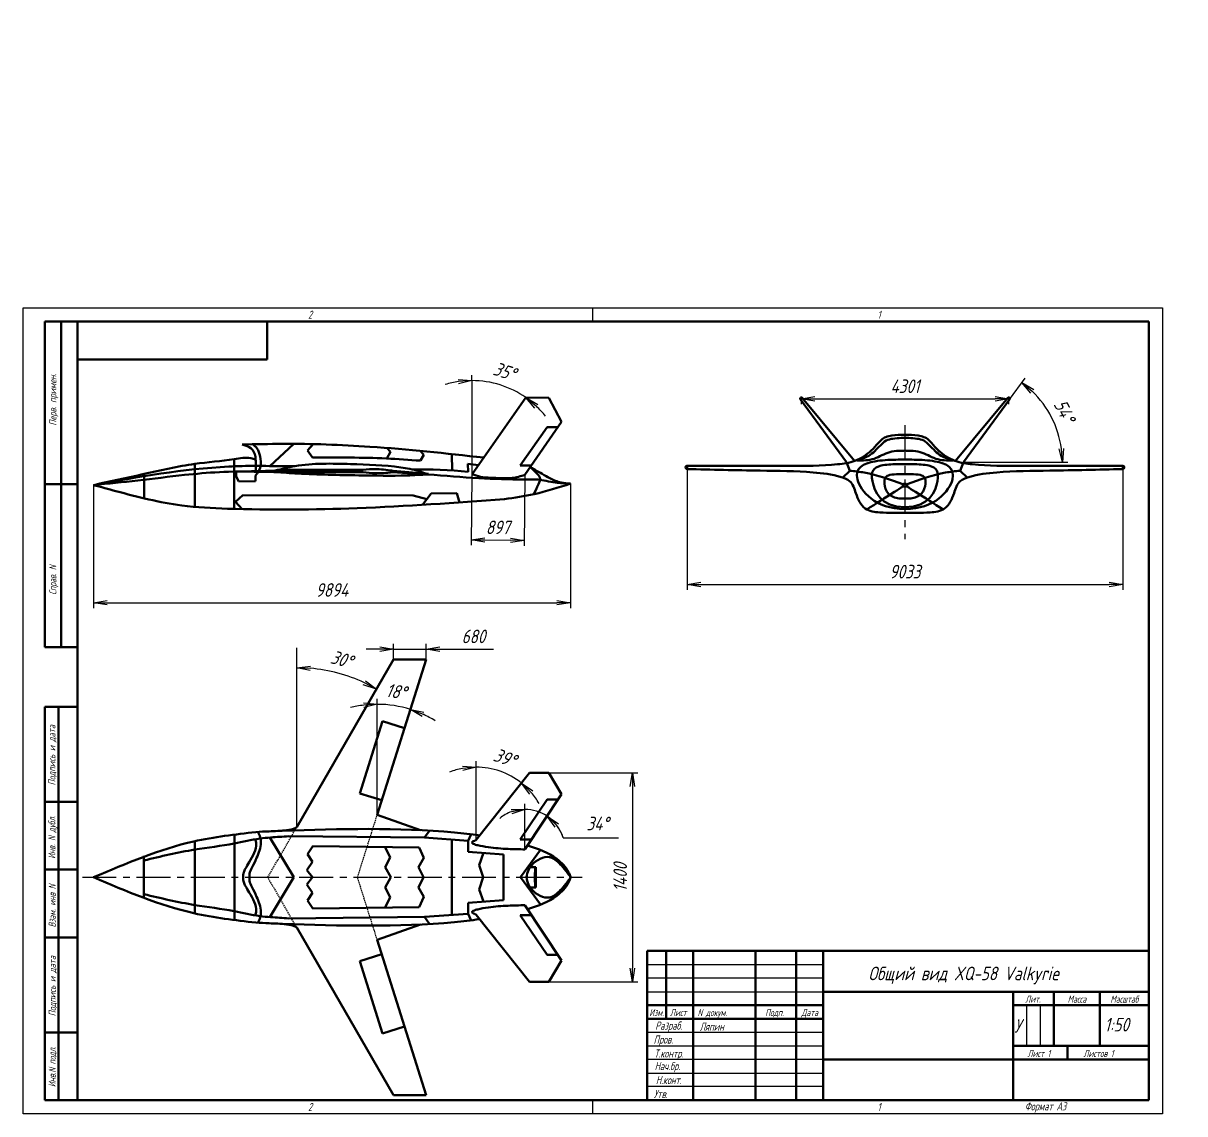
# Model space of a CAD drawing. Header units: millimetres. Extents: x 31085 to 182632, y 10507 to 87776.
# Drawn here: x 144219.9 to 144648.2, y 70070.5 to 70472.4 of the extents above; entities that cross this region are included whole.
import ezdxf
from ezdxf.enums import TextEntityAlignment as Align

# ---------------------------------------------------------------- set-up
doc = ezdxf.new("R2010")
doc.units = ezdxf.units.MM
doc.linetypes.add('CENTER', pattern=[2, 1.25, -0.25, 0.25, -0.25])
doc.linetypes.add('DASHED', pattern=[0.75, 0.5, -0.25])
for name, color, linetype, lineweight in [('_axes (Оси)', 6, 'CENTER', 30), ('_basic (Основной)', 4, 'Continuous', 60), ('_contour (Тонкий)', 7, 'Continuous', 30), ('_invisible (Невидимый)', 1, 'DASHED', 30), ('_remote (Тонкий)', 9, 'Continuous', 30), ('_text (Надписи)', 2, 'Continuous', 30)]:
    doc.layers.add(name, color=color, linetype=linetype, lineweight=lineweight)
doc.styles.add('ESKD', font='eskd.shx', dxfattribs={"oblique": 15, "height": 5})
doc.dimstyles.new('ESKD', dxfattribs={"dimtxt": 5, "dimasz": 5, "dimexe": 2, "dimexo": 0, "dimgap": 2, "dimtad": 1, "dimtoh": 1, "dimzin": 12, "dimdsep": 46, "dimtxsty": 'ESKD', "dimblk1": 'OPEN', "dimblk2": 'OPEN', "dimsah": 1, "dimcen": 5, "dimclrd": 256, "dimclre": 256, "dimclrt": 2, "dimadec": 0, "dimazin": 0, "dimtfac": 1, "dimtmove": 0, "dimatfit": 3, "dimldrblk": 'OPEN', "dimfxl": 1, "dimtolj": 1, "dimtzin": 12, "dimlwd": -1, "dimlwe": -1, "dimarcsym": 0})

# ---------------------------------------------------------------- blocks, each defined once
blk = doc.blocks.new('_OPEN')
at = {"color": 0, "linetype": 'ByBlock'}
for p, q in [((-1, 0.167), (0, 0)), ((0, 0), (-1, -0.167)), ((0, 0), (-1, 0))]:
    blk.add_line(p, q, dxfattribs=at)
blk = doc.blocks.new('*D63')
at = {"layer": '_contour (Тонкий)', "transparency": 16777216}
for p, q in [((144506.75, 70334.01), (144506.75, 70331.98)), ((144511.75, 70333.98), (144578.21, 70333.98)), ((144583.21, 70334.01), (144583.21, 70331.98))]:
    blk.add_line(p, q, dxfattribs=at)
at = {"layer": 'Defpoints', "color": 0, "transparency": 16777216}
for p in [(144506.75, 70334.01), (144583.21, 70334.01), (144583.21, 70333.98)]:
    blk.add_point(p, dxfattribs=at)
at = {"layer": '_contour (Тонкий)', "transparency": 16777216, "xscale": 5, "yscale": 5, "zscale": 5, "rotation": 180}
blk.add_blockref('_OPEN', (144506.75, 70333.98), dxfattribs=at)
at = {"layer": '_contour (Тонкий)', "transparency": 16777216, "xscale": 5, "yscale": 5, "zscale": 5}
blk.add_blockref('_OPEN', (144583.21, 70333.98), dxfattribs=at)
at = {"layer": '_contour (Тонкий)', "color": 2, "transparency": 16777216, "insert": (144544.98, 70338.61), "char_height": 5, "attachment_point": 5, "style": 'ESKD'}
blk.add_mtext('\\A1;4301', dxfattribs=at)
blk = doc.blocks.new('*D64')
at = {"layer": '_contour (Тонкий)', "transparency": 16777216}
for p, q in [((144464.69, 70308.08), (144464.69, 70263.55)), ((144625.28, 70308.08), (144625.28, 70263.55)), ((144469.69, 70265.55), (144620.28, 70265.55))]:
    blk.add_line(p, q, dxfattribs=at)
at = {"layer": 'Defpoints', "color": 0, "transparency": 16777216}
for p in [(144464.69, 70308.08), (144625.28, 70308.08), (144625.28, 70265.55)]:
    blk.add_point(p, dxfattribs=at)
at = {"layer": '_contour (Тонкий)', "transparency": 16777216, "xscale": 5, "yscale": 5, "zscale": 5, "rotation": 180}
blk.add_blockref('_OPEN', (144464.69, 70265.55), dxfattribs=at)
at = {"layer": '_contour (Тонкий)', "transparency": 16777216, "xscale": 5, "yscale": 5, "zscale": 5}
blk.add_blockref('_OPEN', (144625.28, 70265.55), dxfattribs=at)
at = {"layer": '_contour (Тонкий)', "color": 2, "transparency": 16777216, "insert": (144544.98, 70270.28), "char_height": 5, "attachment_point": 5, "style": 'ESKD'}
blk.add_mtext('\\A1;9033', dxfattribs=at)
blk = doc.blocks.new('*D65')
at = {"layer": '_contour (Тонкий)', "transparency": 16777216}
for p, q in [((144245.79, 70302.2), (144245.79, 70256.83)), ((144421.68, 70302.75), (144421.68, 70256.83)), ((144250.79, 70258.83), (144416.68, 70258.83))]:
    blk.add_line(p, q, dxfattribs=at)
at = {"layer": 'Defpoints', "color": 0, "transparency": 16777216}
for p in [(144245.79, 70302.2), (144421.68, 70302.75), (144421.68, 70258.83)]:
    blk.add_point(p, dxfattribs=at)
at = {"layer": '_contour (Тонкий)', "transparency": 16777216, "xscale": 5, "yscale": 5, "zscale": 5, "rotation": 180}
blk.add_blockref('_OPEN', (144245.79, 70258.83), dxfattribs=at)
at = {"layer": '_contour (Тонкий)', "transparency": 16777216, "xscale": 5, "yscale": 5, "zscale": 5}
blk.add_blockref('_OPEN', (144421.68, 70258.83), dxfattribs=at)
at = {"layer": '_contour (Тонкий)', "color": 2, "transparency": 16777216, "insert": (144333.73, 70263.53), "char_height": 5, "attachment_point": 5, "style": 'ESKD'}
blk.add_mtext('\\A1;9894', dxfattribs=at)
blk = doc.blocks.new('*D66')
at = {"layer": '_contour (Тонкий)', "transparency": 16777216}
for p, q in [((144583.55, 70333.76), (144589.3, 70341.6)), ((144590.95, 70310.59), (144605.01, 70310.59))]:
    blk.add_line(p, q, dxfattribs=at)
blk.add_arc((144566.57, 70310.59), 36.44, 7.867, 45.894, dxfattribs=at)
at = {"layer": 'Defpoints', "color": 0, "transparency": 16777216}
for p in [(144583.55, 70333.76), (144601.25, 70321.8), (144566.57, 70310.59), (144566.57, 70310.59), (144590.95, 70310.59)]:
    blk.add_point(p, dxfattribs=at)
at = {"layer": '_contour (Тонкий)', "transparency": 16777216, "xscale": 5, "yscale": 5, "zscale": 5}
for p, rotation in [((144588.11, 70339.98), 139.8274584737739), ((144603.01, 70310.59), 273.9334850453818)]:
    blk.add_blockref('_OPEN', p, dxfattribs=dict(at, rotation=rotation))
at = {"layer": '_contour (Тонкий)', "color": 2, "transparency": 16777216, "insert": (144603.78, 70329.45), "char_height": 5, "attachment_point": 5, "rotation": 296.8805, "style": 'ESKD'}
blk.add_mtext('\\A1;54°', dxfattribs=at)
blk = doc.blocks.new('*D67')
at = {"layer": '_contour (Тонкий)', "transparency": 16777216}
blk.add_arc((144320.72, 70176.05), 58.82, 64.896, 85.128, dxfattribs=at)
at = {"layer": 'Defpoints', "color": 0, "transparency": 16777216}
for p in [(144320.72, 70242.25), (144356.39, 70237.9), (144340.82, 70231.33), (144320.72, 70176.05), (144320.72, 70176.05)]:
    blk.add_point(p, dxfattribs=at)
at = {"layer": '_contour (Тонкий)', "transparency": 16777216, "xscale": 5, "yscale": 5, "zscale": 5}
for p, rotation in [((144320.72, 70234.87), 177.564021188139), ((144350.1, 70227), 332.4600362894473)]:
    blk.add_blockref('_OPEN', p, dxfattribs=dict(at, rotation=rotation))
at = {"layer": '_contour (Тонкий)', "color": 2, "transparency": 16777216, "insert": (144337.3, 70237.99), "char_height": 5, "attachment_point": 5, "rotation": 345.012, "style": 'ESKD'}
blk.add_mtext('\\A1;30°', dxfattribs=at)
blk = doc.blocks.new('*D68')
at = {"layer": '_contour (Тонкий)', "transparency": 16777216}
for start, end in [(100.6891, 111.3783), (51.4388, 90), (30.0605, 40.7497)]:
    blk.add_arc((144386.86, 70171.38), 26.84, start, end, dxfattribs=at)
at = {"layer": 'Defpoints', "color": 0, "transparency": 16777216}
for p in [(144386.86, 70200.43), (144398.51, 70195.56), (144406.59, 70196.13), (144386.86, 70171.38), (144386.86, 70171.38)]:
    blk.add_point(p, dxfattribs=at)
at = {"layer": '_contour (Тонкий)', "transparency": 16777216, "xscale": 5, "yscale": 5, "zscale": 5}
for p, rotation in [((144386.86, 70198.22), 5.344566471406459), ((144403.6, 70192.37), 136.0942244951998)]:
    blk.add_blockref('_OPEN', p, dxfattribs=dict(at, rotation=rotation))
at = {"layer": '_contour (Тонкий)', "color": 2, "transparency": 16777216, "insert": (144397.48, 70201.71), "char_height": 5, "attachment_point": 5, "rotation": 340.7194, "style": 'ESKD'}
blk.add_mtext('\\A1;39°', dxfattribs=at)
blk = doc.blocks.new('*D69')
at = {"layer": '_contour (Тонкий)', "transparency": 16777216}
blk.add_line((144350.41, 70217.52), (144350.41, 70223.38), dxfattribs=at)
for start, end in [(97.0322, 104.0644), (72.4844, 90), (58.42, 65.4522)]:
    blk.add_arc((144350.41, 70180.61), 40.76, start, end, dxfattribs=at)
at = {"layer": 'Defpoints', "color": 0, "transparency": 16777216}
for p in [(144368.49, 70237.9), (144358.66, 70220.53), (144350.41, 70217.52), (144350.41, 70180.61), (144350.41, 70180.61)]:
    blk.add_point(p, dxfattribs=at)
at = {"layer": '_contour (Тонкий)', "transparency": 16777216, "xscale": 5, "yscale": 5, "zscale": 5}
for p, rotation in [((144350.41, 70221.38), 3.516095370844663), ((144362.67, 70219.49), 158.9682765094601)]:
    blk.add_blockref('_OPEN', p, dxfattribs=dict(at, rotation=rotation))
at = {"layer": '_contour (Тонкий)', "color": 2, "transparency": 16777216, "insert": (144357.42, 70226.11), "char_height": 5, "attachment_point": 5, "rotation": 351.2422, "style": 'ESKD'}
blk.add_mtext('\\A1;18°', dxfattribs=at)
blk = doc.blocks.new('*D70')
at = {"layer": '_contour (Тонкий)', "transparency": 16777216}
for p, q in [((144404.85, 70182.4), (144404.85, 70184.64)), ((144418.97, 70172.15), (144439.33, 70172.15))]:
    blk.add_line(p, q, dxfattribs=at)
for start, end in [(109.5237, 129.0473), (56.4111, 90), (16.7662, 56.4111), (17.3637, 36.8874)]:
    blk.add_arc((144404.85, 70167.9), 14.74, start, end, dxfattribs=at)
at = {"layer": 'Defpoints', "color": 0, "transparency": 16777216}
for p in [(144418.34, 70188.22), (144404.85, 70182.4), (144407.71, 70182.36), (144404.85, 70167.9), (144404.85, 70167.9)]:
    blk.add_point(p, dxfattribs=at)
at = {"layer": '_contour (Тонкий)', "transparency": 16777216, "xscale": 5, "yscale": 5, "zscale": 5}
for p, rotation in [((144404.85, 70182.64), 9.761834445195346), ((144413.01, 70180.18), 136.6492357376331)]:
    blk.add_blockref('_OPEN', p, dxfattribs=dict(at, rotation=rotation))
at = {"layer": '_contour (Тонкий)', "color": 2, "transparency": 16777216, "insert": (144431.65, 70177.45), "char_height": 5, "attachment_point": 5, "style": 'ESKD'}
blk.add_mtext('\\A1;34°', dxfattribs=at)
blk = doc.blocks.new('*D71')
at = {"layer": '_contour (Тонкий)', "transparency": 16777216}
for p, q in [((144385.35, 70306.16), (144385.04, 70280)), ((144404.85, 70305.92), (144404.54, 70279.76)), ((144390.06, 70281.94), (144399.56, 70281.82))]:
    blk.add_line(p, q, dxfattribs=at)
at = {"layer": 'Defpoints', "color": 0, "transparency": 16777216}
for p in [(144385.35, 70306.16), (144404.85, 70305.92), (144404.56, 70281.76)]:
    blk.add_point(p, dxfattribs=at)
at = {"layer": '_contour (Тонкий)', "transparency": 16777216, "xscale": 5, "yscale": 5, "zscale": 5}
for p, rotation in [((144385.06, 70282), 179.3119893574782), ((144404.56, 70281.76), 359.3119893574782)]:
    blk.add_blockref('_OPEN', p, dxfattribs=dict(at, rotation=rotation))
at = {"layer": '_contour (Тонкий)', "color": 2, "transparency": 16777216, "insert": (144394.87, 70286.59), "char_height": 5, "attachment_point": 5, "rotation": 359.312, "style": 'ESKD'}
blk.add_mtext('\\A1;897', dxfattribs=at)
blk = doc.blocks.new('*D72')
at = {"layer": '_contour (Тонкий)', "transparency": 16777216}
for p, q in [((144351.39, 70241.72), (144346.39, 70241.72)), ((144356.39, 70237.9), (144356.39, 70243.72)), ((144356.39, 70241.72), (144368.49, 70241.72)), ((144368.49, 70237.9), (144368.49, 70243.72)), ((144373.49, 70241.72), (144393.32, 70241.72))]:
    blk.add_line(p, q, dxfattribs=at)
at = {"layer": 'Defpoints', "color": 0, "transparency": 16777216}
for p in [(144368.49, 70241.72), (144356.39, 70237.9), (144368.49, 70237.9)]:
    blk.add_point(p, dxfattribs=at)
at = {"layer": '_contour (Тонкий)', "transparency": 16777216, "xscale": 5, "yscale": 5, "zscale": 5}
blk.add_blockref('_OPEN', (144356.39, 70241.72), dxfattribs=at)
at = {"layer": '_contour (Тонкий)', "transparency": 16777216, "xscale": 5, "yscale": 5, "zscale": 5, "rotation": 180}
blk.add_blockref('_OPEN', (144368.49, 70241.72), dxfattribs=at)
at = {"layer": '_contour (Тонкий)', "color": 2, "transparency": 16777216, "insert": (144385.9, 70246.4), "char_height": 5, "attachment_point": 5, "style": 'ESKD'}
blk.add_mtext('\\A1;680', dxfattribs=at)
blk = doc.blocks.new('*D73')
at = {"layer": '_contour (Тонкий)', "transparency": 16777216}
blk.add_line((144385.35, 70340.55), (144385.35, 70342.68), dxfattribs=at)
for start, end in [(98.3049, 106.6098), (54.9012, 90), (38.2914, 46.5963)]:
    blk.add_arc((144385.35, 70306.16), 34.53, start, end, dxfattribs=at)
at = {"layer": 'Defpoints', "color": 0, "transparency": 16777216}
for p in [(144385.35, 70340.55), (144399.07, 70337.84), (144405.24, 70334.45), (144385.35, 70306.16), (144385.35, 70306.16)]:
    blk.add_point(p, dxfattribs=at)
at = {"layer": '_contour (Тонкий)', "transparency": 16777216, "xscale": 5, "yscale": 5, "zscale": 5}
for p, rotation in [((144385.35, 70340.68), 4.15245266876378), ((144405.21, 70334.4), 140.7487229047939)]:
    blk.add_blockref('_OPEN', p, dxfattribs=dict(at, rotation=rotation))
at = {"layer": '_contour (Тонкий)', "color": 2, "transparency": 16777216, "insert": (144397.36, 70344.12), "char_height": 5, "attachment_point": 5, "rotation": 342.4506, "style": 'ESKD'}
blk.add_mtext('\\A1;35°', dxfattribs=at)
blk = doc.blocks.new('*D173')
at = {"layer": '_contour (Тонкий)', "transparency": 16777216}
for p, q in [((170605.56, 87767.65), (170605.56, 87776.38)), ((144413.7, 70196.13), (144446.49, 70196.13)), ((144444.49, 70191.13), (144444.49, 70124.09)), ((144413.7, 70119.09), (144446.49, 70119.09))]:
    blk.add_line(p, q, dxfattribs=at)
blk.add_arc((170605.56, 86048.11), 1726.27, 55.06713, 89.83405, dxfattribs=at)
at = {"layer": 'Defpoints', "color": 0, "transparency": 16777216}
for p in [(170605.56, 87767.65), (171291.12, 87632.41), (171599.67, 87462.64), (170605.56, 86048.11), (170605.56, 86048.11), (144413.7, 70196.13), (144413.7, 70119.09), (144444.49, 70119.09)]:
    blk.add_point(p, dxfattribs=at)
at = {"layer": '_contour (Тонкий)', "transparency": 16777216, "xscale": 5, "yscale": 5, "zscale": 5}
for p, rotation in [((170605.56, 87774.38), 179.9170236007294), ((171598.14, 87460.48), 324.9841519728149), ((144444.49, 70196.13), 90), ((144444.49, 70119.09), 270)]:
    blk.add_blockref('_OPEN', p, dxfattribs=dict(at, rotation=rotation))
at = {"layer": '_contour (Тонкий)', "color": 2, "transparency": 16777216, "char_height": 5, "attachment_point": 5, "style": 'ESKD'}
for s, insert, rotation in [('\\A1;35°', (171127.68, 87699.08), 342.4506), ('\\A1;1400', (144439.99, 70157.61), 90)]:
    blk.add_mtext(s, dxfattribs=dict(at, insert=insert, rotation=rotation))

msp = doc.modelspace()

# ---------------------------------------------------------------- linework, layer by layer
at = {"layer": '_axes (Оси)', "ltscale": 10, "transparency": 33554687}
for p, q in [((144544.982, 70324.214), (144544.982, 70282.301)), ((144241.68, 70157.613), (144426.013, 70157.613))]:
    msp.add_line(p, q, dxfattribs=at)
at = {"layer": '_basic (Основной)', "transparency": 33554687}
for p, q in [((144227.887, 70362.466), (144239.887, 70362.466)), ((144227.887, 70242.466), (144227.887, 70362.466)), ((144233.887, 70362.466), (144233.887, 70242.466)), ((144239.887, 70075.466), (144239.887, 70362.466)), ((144239.887, 70362.466), (144634.887, 70362.466)), ((144309.887, 70348.466), (144309.887, 70362.466)), ((144634.887, 70362.466), (144634.887, 70075.466)), ((144239.887, 70348.466), (144309.887, 70348.466)), ((144405.237, 70334.447), (144385.355, 70306.157)), ((144405.237, 70334.447), (144413.695, 70334.364)), ((144413.695, 70334.364), (144418.385, 70325.492)), ((144526.346, 70311.07), (144507.07, 70334.286)), ((144563.618, 70311.07), (144582.894, 70334.286)), ((144506.412, 70333.76), (144523.394, 70310.59)), ((144583.552, 70333.76), (144566.57, 70310.59)), ((144418.385, 70325.492), (144404.851, 70305.923)), ((144413.116, 70323.536), (144403.117, 70309.42)), ((144413.116, 70323.536), (144417.031, 70323.536)), ((144310.856, 70309.197), (144319.642, 70317.384)), ((144324.653, 70314.939), (144326.765, 70317.284)), ((144326.558, 70312.345), (144324.653, 70314.939)), ((144353.926, 70311.977), (144355.253, 70314.387)), ((144355.253, 70314.387), (144353.998, 70315.862)), ((144367.625, 70313.361), (144366.195, 70314.79)), ((144366.345, 70311.181), (144367.625, 70313.361)), ((144377.931, 70313.599), (144378.027, 70307.544)), ((144283.114, 70309.986), (144283.114, 70294.143)), ((144297.713, 70311.759), (144297.713, 70293.407)), ((144305.647, 70309.25), (144305.691, 70307.303)), ((144383.991, 70307.095), (144383.827, 70310.045)), ((144383.827, 70310.045), (144387.729, 70309.536)), ((144403.117, 70309.42), (144407.287, 70309.448)), ((144464.687, 70308.077), (144464.705, 70309.29)), ((144524.641, 70307.484), (144523.394, 70310.59)), ((144565.323, 70307.484), (144566.57, 70310.59)), ((144625.277, 70308.077), (144625.259, 70309.29)), ((144264.44, 70306.273), (144264.44, 70297.3)), ((144312.232, 70307.001), (144297.713, 70307.143)), ((144298.393, 70305.361), (144298.41, 70307.136)), ((144299.338, 70303.473), (144298.393, 70305.361)), ((144305.521, 70303.634), (144305.526, 70305.669)), ((144344.112, 70307.001), (144312.232, 70307.001)), ((144312.741, 70307.5), (144312.792, 70307.001)), ((144344.112, 70307.775), (144313.787, 70307.775)), ((144344.112, 70307.775), (144344.112, 70307.001)), ((144356.106, 70307.416), (144356.078, 70306.996)), ((144356.099, 70306.994), (144369.083, 70306.12)), ((144356.106, 70307.416), (144369.318, 70306.34)), ((144522.027, 70304.961), (144524.641, 70307.484)), ((144567.937, 70304.961), (144565.323, 70307.484)), ((144227.887, 70302.466), (144239.887, 70302.466)), ((144299.338, 70303.473), (144305.521, 70303.634)), ((144300.801, 70298.416), (144298.148, 70296.017)), ((144298.148, 70296.017), (144300.577, 70293.331)), ((144300.801, 70298.416), (144363.629, 70298.316)), ((144363.629, 70298.316), (144368.727, 70296.963)), ((144367.117, 70294.897), (144370.337, 70299.028)), ((144370.337, 70299.028), (144379.729, 70299.213)), ((144379.729, 70299.213), (144380.737, 70295.803)), ((144227.887, 70242.466), (144239.887, 70242.466)), ((144320.716, 70176.052), (144356.39, 70237.903)), ((144368.487, 70237.903), (144350.406, 70180.612)), ((144356.39, 70237.903), (144368.487, 70237.903)), ((144239.887, 70220.466), (144227.887, 70220.466)), ((144227.887, 70075.466), (144227.887, 70220.466)), ((144232.887, 70220.466), (144232.887, 70075.466)), ((144343.974, 70188.559), (144352.366, 70215.147)), ((144352.366, 70215.147), (144360.496, 70212.581)), ((144386.865, 70171.381), (144406.595, 70196.131)), ((144406.595, 70196.131), (144413.695, 70196.131)), ((144413.695, 70196.131), (144418.345, 70188.216)), ((144343.974, 70188.559), (144352.105, 70185.993)), ((144227.887, 70185.466), (144239.887, 70185.466)), ((144403.117, 70171.566), (144413.116, 70186.237)), ((144418.345, 70188.216), (144404.851, 70167.898)), ((144417.031, 70186.237), (144413.116, 70186.237)), ((144350.406, 70180.612), (144366.4, 70174.988)), ((144297.763, 70173.462), (144297.763, 70157.613)), ((144310.828, 70172.281), (144319.642, 70157.613)), ((144367.816, 70172.228), (144317.805, 70172.733)), ((144369.58, 70174.594), (144367.816, 70172.228)), ((144367.816, 70172.228), (144383.904, 70171.068)), ((144377.865, 70171.503), (144377.916, 70157.613)), ((144383.904, 70171.068), (144384.861, 70173.303)), ((144407.287, 70171.566), (144403.117, 70171.566)), ((144283.178, 70170.701), (144283.178, 70157.613)), ((144326.641, 70169.099), (144324.721, 70166.197)), ((144326.641, 70169.099), (144365.93, 70168.582)), ((144353.354, 70168.747), (144355.239, 70164.898)), ((144365.93, 70168.582), (144367.64, 70164.754)), ((144383.904, 70171.068), (144383.91, 70167.026)), ((144383.91, 70167.026), (144396.906, 70166.001)), ((144410.639, 70167.684), (144403.291, 70157.613)), ((144264.394, 70165.476), (144264.394, 70157.613)), ((144326.527, 70163.329), (144324.504, 70160.268)), ((144324.721, 70166.197), (144326.527, 70163.329)), ((144355.239, 70164.898), (144353.365, 70161.365)), ((144367.64, 70164.754), (144365.645, 70161.307)), ((144388.008, 70162.116), (144389.551, 70166.581)), ((144396.906, 70166.001), (144396.906, 70157.613)), ((144239.887, 70160.466), (144227.887, 70160.466)), ((144324.504, 70160.268), (144326.549, 70157.613)), ((144353.365, 70161.365), (144355.365, 70157.613)), ((144353.365, 70161.365), (144355.365, 70157.613)), ((144365.645, 70161.307), (144367.506, 70157.613)), ((144365.645, 70161.307), (144367.506, 70157.613)), ((144388.008, 70162.116), (144389.431, 70157.613)), ((144408.873, 70161.313), (144406.782, 70161.326)), ((144408.601, 70161.315), (144408.579, 70157.613)), ((144408.873, 70161.313), (144408.873, 70157.613)), ((144264.394, 70149.749), (144264.394, 70157.613)), ((144283.178, 70144.525), (144283.178, 70157.613)), ((144297.763, 70141.764), (144297.763, 70157.613)), ((144310.828, 70142.944), (144319.642, 70157.613)), ((144324.504, 70154.957), (144326.549, 70157.613)), ((144326.527, 70151.896), (144324.504, 70154.957)), ((144353.365, 70153.86), (144355.365, 70157.613)), ((144353.365, 70153.86), (144355.365, 70157.613)), ((144365.645, 70153.918), (144367.506, 70157.613)), ((144365.645, 70153.918), (144367.506, 70157.613)), ((144377.865, 70143.722), (144377.916, 70157.613)), ((144388.008, 70153.109), (144389.431, 70157.613)), ((144396.906, 70149.224), (144396.906, 70157.613)), ((144410.639, 70147.542), (144403.291, 70157.613)), ((144408.601, 70153.91), (144408.579, 70157.613)), ((144408.873, 70153.912), (144408.873, 70157.613)), ((144324.721, 70149.028), (144326.527, 70151.896)), ((144353.354, 70146.478), (144355.239, 70150.327)), ((144355.239, 70150.327), (144353.365, 70153.86)), ((144367.64, 70150.471), (144365.645, 70153.918)), ((144365.93, 70146.643), (144367.64, 70150.471)), ((144388.008, 70153.109), (144389.551, 70148.644)), ((144408.873, 70153.912), (144406.782, 70153.9)), ((144326.641, 70146.126), (144324.721, 70149.028)), ((144326.641, 70146.126), (144365.93, 70146.643)), ((144383.904, 70144.157), (144383.91, 70148.199)), ((144383.91, 70148.199), (144396.906, 70149.224)), ((144418.345, 70127.01), (144404.851, 70147.328)), ((144367.816, 70142.997), (144317.805, 70142.492)), ((144367.816, 70142.997), (144383.904, 70144.157)), ((144369.58, 70140.632), (144367.816, 70142.997)), ((144383.904, 70144.157), (144384.861, 70141.922)), ((144386.865, 70143.845), (144406.595, 70119.095)), ((144407.287, 70143.659), (144403.117, 70143.659)), ((144403.117, 70143.659), (144413.116, 70128.988)), ((144320.716, 70139.173), (144356.39, 70077.323)), ((144350.406, 70134.613), (144366.4, 70140.238)), ((144227.887, 70135.466), (144239.887, 70135.466)), ((144368.487, 70077.323), (144350.406, 70134.613)), ((144343.974, 70126.666), (144352.105, 70129.232)), ((144417.031, 70128.988), (144413.116, 70128.988)), ((144514.887, 70075.466), (144514.887, 70130.466)), ((144343.974, 70126.666), (144352.366, 70100.078)), ((144413.695, 70119.095), (144418.345, 70127.01)), ((144406.595, 70119.095), (144413.695, 70119.095)), ((144239.887, 70100.466), (144227.887, 70100.466)), ((144352.366, 70100.078), (144360.496, 70102.644)), ((144356.39, 70077.323), (144368.487, 70077.323)), ((144227.887, 70075.466), (144239.887, 70075.466)), ((144634.887, 70075.466), (144239.887, 70075.466))]:
    msp.add_line(p, q, dxfattribs=at)
at = {"layer": '_basic (Основной)', "linetype": 'Continuous', "transparency": 33554687}
for p, q in [((144449.887, 70130.466), (144634.887, 70130.466)), ((144449.887, 70075.466), (144449.887, 70130.466)), ((144456.887, 70105.466), (144456.887, 70130.466)), ((144466.887, 70130.466), (144466.887, 70075.466)), ((144489.887, 70075.466), (144489.887, 70130.466)), ((144504.887, 70130.466), (144504.887, 70075.466)), ((144634.887, 70115.466), (144514.887, 70115.466)), ((144584.887, 70115.466), (144584.887, 70075.466)), ((144599.887, 70115.466), (144599.887, 70095.466)), ((144616.887, 70095.466), (144616.887, 70115.466)), ((144514.887, 70110.466), (144449.887, 70110.466)), ((144584.887, 70110.466), (144634.887, 70110.466)), ((144449.887, 70105.466), (144514.887, 70105.466)), ((144634.887, 70095.466), (144584.887, 70095.466)), ((144604.887, 70090.466), (144604.887, 70095.466)), ((144514.887, 70090.466), (144634.887, 70090.466))]:
    msp.add_line(p, q, dxfattribs=at)
at = {"layer": '_basic (Основной)', "transparency": 33554687}
for centre, radius, start, end in [((144506.752, 70334.009), 0.422, 41.00032, 225.08376), ((144583.212, 70334.009), 0.422, 314.91624, 138.99968), ((144464.696, 70308.684), 0.607, 89.16845, 269.16845), ((144625.268, 70308.684), 0.607, 270.83155, 90.83155), ((144364.217, 70084.2), 223.77, 84.93041, 90.25792)]:
    msp.add_arc(centre, radius, start, end, dxfattribs=at)
for points, knots in [([(144300.567, 70317.113), (144305.553, 70317.236), (144321.266, 70317.623), (144351.059, 70316.533), (144375.709, 70313.86), (144389.689, 70312.324)], [0, 0, 0, 0, 748.1193929, 2357.5527302, 4466.6288994, 4466.6288994, 4466.6288994, 4466.6288994]), ([(144304.426, 70317.206), (144305.043, 70316.768), (144306.476, 70315.648), (144307.337, 70312.615), (144307.884, 70308.888), (144306.323, 70306.758), (144305.526, 70305.669)], [25.7017885, 25.7017885, 25.7017885, 25.7017885, 136.420123, 295.2444752, 481.044458, 675.2096334, 675.2096334, 675.2096334, 675.2096334]), ([(144544.982, 70319.582), (144544.511, 70319.581), (144543.026, 70319.567), (144540.71, 70319.362), (144537.88, 70318.779), (144535.184, 70316.114), (144532.451, 70313.044), (144529.48, 70312.049), (144528.355, 70311.672)], [36.9769448, 36.9769448, 36.9769448, 36.9769448, 107.60409, 259.6854425, 388.0492678, 527.4467866, 815.2132517, 990.8944781, 990.8944781, 990.8944781, 990.8944781]), ([(144544.982, 70319.582), (144545.453, 70319.581), (144546.938, 70319.567), (144549.254, 70319.362), (144552.083, 70318.779), (144554.78, 70316.114), (144557.513, 70313.044), (144560.483, 70312.049), (144561.609, 70311.672)], [36.9769448, 36.9769448, 36.9769448, 36.9769448, 107.60409, 259.6854425, 388.0492678, 527.4467866, 815.2132517, 990.8944781, 990.8944781, 990.8944781, 990.8944781]), ([(144544.982, 70314.867), (144544.254, 70314.867), (144542.368, 70314.842), (144538.366, 70314.458), (144533.715, 70311.275), (144529.44, 70311.226), (144527.25, 70311.294)], [80.1069416, 80.1069416, 80.1069416, 80.1069416, 189.416588, 362.848596, 674.9756911, 995.5677362, 995.5677362, 995.5677362, 995.5677362]), ([(144544.982, 70314.867), (144545.71, 70314.867), (144547.596, 70314.842), (144551.598, 70314.458), (144556.249, 70311.275), (144560.524, 70311.226), (144562.714, 70311.294)], [80.1069416, 80.1069416, 80.1069416, 80.1069416, 189.416588, 362.848596, 674.9756911, 995.5677362, 995.5677362, 995.5677362, 995.5677362]), ([(144319.821, 70309.121), (144318.42, 70309.118), (144313.695, 70309.122), (144305.636, 70309.338), (144282.192, 70308.724), (144262.344, 70305.169), (144245.789, 70302.203)], [142.7579165, 142.7579165, 142.7579165, 142.7579165, 352.9936009, 851.5267298, 1351.9366409, 3867.5798898, 3867.5798898, 3867.5798898, 3867.5798898]), ([(144369.083, 70306.12), (144367.998, 70306.53), (144364.761, 70307.755), (144355.222, 70309.493), (144339.954, 70309.96), (144324.254, 70310.375), (144315.175, 70308.147), (144312.741, 70307.5)], [0, 0, 0, 0, 173.8587372, 518.5674795, 1445.4368188, 2470.0374605, 2846.9229054, 2846.9229054, 2846.9229054, 2846.9229054]), ([(144421.68, 70302.745), (144420.509, 70302.802), (144417.836, 70302.93), (144413.435, 70304.991), (144409.769, 70307.137), (144407.362, 70308.531), (144406.854, 70308.818)], [0, 0, 0, 0, 174.4554856, 398.1204418, 716.0469508, 815.1230874, 815.1230874, 815.1230874, 815.1230874]), ([(144406.854, 70308.818), (144407.3, 70308.406), (144408.343, 70307.472), (144409.519, 70306.194), (144410.876, 70304.627), (144409.605, 70301.9), (144408.687, 70299.983), (144408.131, 70298.826)], [0, 0, 0, 0, 102.083624, 208.9149536, 266.6730481, 393.7056055, 595.1163037, 595.1163037, 595.1163037, 595.1163037]), ([(144544.982, 70311.598), (144543.858, 70311.589), (144540.205, 70311.526), (144531.446, 70311.124), (144523.154, 70306.796), (144533.968, 70293.36), (144544.982, 70293.36)], [111.6099783, 111.6099783, 111.6099783, 111.6099783, 189.416588, 362.848596, 674.9756911, 983.2344612, 983.2344612, 983.2344612, 983.2344612]), ([(144544.982, 70309.935), (144544.056, 70309.928), (144541.046, 70309.875), (144533.83, 70309.544), (144531.372, 70305.809), (144535.908, 70294.113), (144544.982, 70294.073)], [111.6099783, 111.6099783, 111.6099783, 111.6099783, 189.416588, 362.848596, 674.9756911, 983.2344612, 983.2344612, 983.2344612, 983.2344612]), ([(144544.982, 70311.598), (144546.106, 70311.589), (144549.759, 70311.526), (144558.518, 70311.124), (144566.81, 70306.796), (144555.996, 70293.36), (144544.982, 70293.36)], [111.6099783, 111.6099783, 111.6099783, 111.6099783, 189.416588, 362.848596, 674.9756911, 983.2344612, 983.2344612, 983.2344612, 983.2344612]), ([(144544.982, 70309.935), (144545.908, 70309.928), (144548.918, 70309.875), (144556.134, 70309.544), (144558.592, 70305.809), (144554.056, 70294.113), (144544.982, 70294.073)], [111.6099783, 111.6099783, 111.6099783, 111.6099783, 189.416588, 362.848596, 674.9756911, 983.2344612, 983.2344612, 983.2344612, 983.2344612]), ([(144464.687, 70308.077), (144473.642, 70307.865), (144489.097, 70307.501), (144508.228, 70307.361), (144519.108, 70306.02), (144525.457, 70303.783), (144526.927, 70298.594), (144529.458, 70292.925), (144535.592, 70291.937), (144540.434, 70292.026), (144543.529, 70291.942), (144544.982, 70291.965), (144546.434, 70291.959), (144549.53, 70292.026), (144554.371, 70291.937), (144560.506, 70292.925), (144563.037, 70298.594), (144564.507, 70303.783), (144570.856, 70306.02), (144581.736, 70307.361), (144600.867, 70307.501), (144616.322, 70307.865), (144625.277, 70308.077)], [0, 0, 0, 0, 1346.0154778, 2322.8823469, 2847.7168653, 3018.6000063, 3272.9793859, 3601.8717966, 3879.5214267, 4125.4521744, 4342.5469005, 4342.5469005, 4342.5469005, 4559.72833, 4805.6590776, 5083.3087078, 5412.2011184, 5666.580498, 5837.463639, 6362.2981574, 7339.1650265, 8685.1805043, 8685.1805043, 8685.1805043, 8685.1805043]), ([(144524.641, 70307.484), (144526.433, 70307.286), (144533.162, 70306.541), (144539.549, 70304.26), (144544.206, 70302.458)], [0, 0, 0, 0, 269.9435198, 1013.4224962, 1013.4224962, 1013.4224962, 1013.4224962]), ([(144544.982, 70306.226), (144544.254, 70306.226), (144542.368, 70306.201), (144538.089, 70306.005), (144536.687, 70303.874), (144538.692, 70296.877), (144544.982, 70297.253)], [80.1069416, 80.1069416, 80.1069416, 80.1069416, 189.416588, 362.848596, 674.9756911, 995.5677362, 995.5677362, 995.5677362, 995.5677362]), ([(144544.982, 70306.226), (144545.71, 70306.226), (144547.596, 70306.201), (144551.875, 70306.005), (144553.277, 70303.874), (144551.272, 70296.877), (144544.982, 70297.253)], [80.1069416, 80.1069416, 80.1069416, 80.1069416, 189.416588, 362.848596, 674.9756911, 995.5677362, 995.5677362, 995.5677362, 995.5677362]), ([(144565.323, 70307.484), (144563.531, 70307.286), (144556.802, 70306.541), (144550.415, 70304.26), (144545.758, 70302.458)], [0, 0, 0, 0, 269.9435198, 1013.4224962, 1013.4224962, 1013.4224962, 1013.4224962]), ([(144544.387, 70301.763), (144543.339, 70301.083), (144538.266, 70297.998), (144534.434, 70295.355), (144530.911, 70293.221)], [35.012744, 35.012744, 35.012744, 35.012744, 215.8919547, 833.4710192, 833.4710192, 833.4710192, 833.4710192]), ([(144544.982, 70302.595), (144544.904, 70302.595), (144544.7, 70302.592), (144544.239, 70302.571), (144544.088, 70302.341), (144544.304, 70301.587), (144544.982, 70301.628)], [80.1069416, 80.1069416, 80.1069416, 80.1069416, 189.416588, 362.848596, 674.9756911, 995.5677362, 995.5677362, 995.5677362, 995.5677362]), ([(144544.982, 70302.595), (144545.06, 70302.595), (144545.264, 70302.592), (144545.724, 70302.571), (144545.876, 70302.341), (144545.66, 70301.587), (144544.982, 70301.628)], [80.1069416, 80.1069416, 80.1069416, 80.1069416, 189.416588, 362.848596, 674.9756911, 995.5677362, 995.5677362, 995.5677362, 995.5677362]), ([(144545.577, 70301.763), (144546.625, 70301.083), (144551.698, 70297.998), (144555.53, 70295.355), (144559.053, 70293.221)], [35.012744, 35.012744, 35.012744, 35.012744, 215.8919547, 833.4710192, 833.4710192, 833.4710192, 833.4710192]), ([(144305.678, 70174.306), (144307.297, 70174.397), (144311.062, 70174.61), (144315.925, 70174.72), (144319.515, 70175.318), (144320.607, 70175.981), (144320.716, 70176.052)], [0, 0, 0, 0, 242.5066323, 564.0293051, 741.8326634, 762.0681119, 762.0681119, 762.0681119, 762.0681119]), ([(144315.512, 70174.808), (144336.683, 70175.436), (144360.962, 70176.156), (144385.028, 70173.487), (144388.099, 70173.058)], [0, 0, 0, 0, 3167.7497123, 3632.8194445, 3632.8194445, 3632.8194445, 3632.8194445]), ([(144404.851, 70167.898), (144402.782, 70167.939), (144398.278, 70168.039), (144392.537, 70168.454), (144388.109, 70169.257), (144386.24, 70169.721), (144384.975, 70170.555), (144385.762, 70170.865), (144386.257, 70171.06)], [26.0344759, 26.0344759, 26.0344759, 26.0344759, 335.8179633, 700.4879129, 899.6154988, 986.530629, 1019.3543041, 1075.1268013, 1075.1268013, 1075.1268013, 1075.1268013]), ([(144405.82, 70169.356), (144409.844, 70168.135), (144415.551, 70165.969), (144420.456, 70160.956), (144421.526, 70158.273), (144421.789, 70157.613)], [4552.4494712, 4552.4494712, 4552.4494712, 4552.4494712, 5128.9796654, 5454.5385954, 5560.961747, 5560.961747, 5560.961747, 5560.961747]), ([(144421.729, 70157.613), (144421.569, 70157.819), (144420.954, 70158.621), (144419.779, 70160.299), (144417.614, 70162.799), (144414.481, 70165.677), (144410.187, 70164.57), (144407.657, 70162.605), (144405.927, 70160.162), (144405.644, 70158.524), (144405.486, 70157.613)], [19.1682276, 19.1682276, 19.1682276, 19.1682276, 58.3917068, 170.6613589, 324.5708297, 565.5944879, 740.6391926, 933.7301744, 1042.8997365, 1179.7676281, 1179.7676281, 1179.7676281, 1179.7676281]), ([(144421.729, 70157.613), (144421.569, 70157.406), (144420.954, 70156.604), (144419.779, 70154.926), (144417.614, 70152.426), (144414.481, 70149.549), (144410.187, 70150.655), (144407.657, 70152.62), (144405.927, 70155.064), (144405.644, 70156.701), (144405.486, 70157.613)], [19.1682276, 19.1682276, 19.1682276, 19.1682276, 58.3917068, 170.6613589, 324.5708297, 565.5944879, 740.6391926, 933.7301744, 1042.8997365, 1179.7676281, 1179.7676281, 1179.7676281, 1179.7676281]), ([(144405.82, 70145.87), (144409.844, 70147.091), (144415.551, 70149.256), (144420.456, 70154.27), (144421.526, 70156.952), (144421.789, 70157.613)], [4552.4494712, 4552.4494712, 4552.4494712, 4552.4494712, 5128.9796654, 5454.5385954, 5560.961747, 5560.961747, 5560.961747, 5560.961747]), ([(144404.851, 70147.328), (144402.782, 70147.286), (144398.278, 70147.187), (144392.537, 70146.771), (144388.109, 70145.968), (144386.24, 70145.504), (144384.975, 70144.67), (144385.762, 70144.36), (144386.257, 70144.166)], [26.0344759, 26.0344759, 26.0344759, 26.0344759, 335.8179633, 700.4879129, 899.6154988, 986.530629, 1019.3543041, 1075.1268013, 1075.1268013, 1075.1268013, 1075.1268013]), ([(144315.512, 70140.417), (144336.683, 70139.789), (144360.962, 70139.07), (144385.028, 70141.738), (144388.099, 70142.167)], [0, 0, 0, 0, 3167.7497123, 3632.8194445, 3632.8194445, 3632.8194445, 3632.8194445]), ([(144305.678, 70140.919), (144307.297, 70140.828), (144311.062, 70140.615), (144315.925, 70140.505), (144319.515, 70139.907), (144320.607, 70139.245), (144320.716, 70139.173)], [0, 0, 0, 0, 242.5066323, 564.0293051, 741.8326634, 762.0681119, 762.0681119, 762.0681119, 762.0681119])]:
    msp.add_open_spline(points, degree=3, knots=knots, dxfattribs=at)
for points in [[(144305.647, 70309.25), (144305.572, 70311.612), (144305.244, 70313.615), (144304.222, 70315.41), (144302.084, 70316.648), (144300.567, 70317.113)], [(144464.705, 70309.29), (144502.166, 70309.24), (144520.139, 70309.83), (144526.542, 70311.12), (144532.573, 70314.925), (144535.178, 70317.693), (144537.038, 70319.428), (144538.981, 70320.172), (144543.735, 70320.709), (144544.982, 70320.709)], [(144625.259, 70309.29), (144587.798, 70309.24), (144569.825, 70309.83), (144563.422, 70311.12), (144557.391, 70314.925), (144554.786, 70317.693), (144552.926, 70319.428), (144550.983, 70320.172), (144546.229, 70320.709), (144544.982, 70320.709)], [(144245.789, 70302.203), (144264.482, 70306.282), (144283.101, 70309.984), (144297.72, 70311.76), (144303.844, 70312.106), (144305.572, 70311.612)], [(144326.558, 70312.345), (144340.315, 70312.309), (144353.817, 70311.982), (144366.345, 70311.181)], [(144245.789, 70302.203), (144262.092, 70303.883), (144279.394, 70305.902), (144292.193, 70306.947), (144305.726, 70307.304), (144312.741, 70307.5)], [(144369.083, 70306.12), (144361.461, 70305.727), (144343.623, 70305.771), (144321.068, 70306.427), (144312.792, 70307.001)], [(144344.1, 70307.001), (144348.622, 70306.598), (144355.171, 70306.848), (144356.099, 70306.994)], [(144344.112, 70307.775), (144348.644, 70308.04), (144355.183, 70307.591), (144356.106, 70307.416)], [(144410.356, 70304.176), (144404.634, 70304.198), (144387.922, 70304.745), (144369.083, 70306.12)], [(144404.851, 70305.923), (144400.175, 70304.823), (144394.156, 70304.819), (144388.483, 70305.244), (144385.355, 70306.157)], [(144421.68, 70302.745), (144416.773, 70303.051), (144410.356, 70304.176)], [(144245.789, 70302.203), (144254.073, 70299.958), (144278.354, 70294.659), (144295.179, 70293.485), (144342.973, 70293.662), (144397.338, 70297.002)], [(144397.338, 70297.002), (144408.26, 70298.855), (144421.68, 70302.745)], [(144245.789, 70157.613), (144282.78, 70170.83), (144305.678, 70174.306)], [(144317.805, 70172.733), (144311.043, 70172.298), (144307.176, 70171.911), (144297.676, 70170.087), (144283.119, 70167.819), (144264.394, 70163.839)], [(144305.455, 70171.648), (144305.83, 70170.029), (144305.066, 70166.667), (144303.202, 70163.151), (144301.804, 70160.819), (144301.164, 70159.45), (144300.979, 70157.613)], [(144306.38, 70174.399), (144307.284, 70172.358), (144307.499, 70170.463), (144305.927, 70164.778), (144304.211, 70161.166), (144303.318, 70158.878), (144303.318, 70157.613)], [(144386.865, 70171.381), (144386.591, 70171.239), (144386.257, 70171.06)], [(144245.789, 70157.613), (144282.78, 70144.396), (144305.678, 70140.919)], [(144305.455, 70143.577), (144305.83, 70145.196), (144305.066, 70148.558), (144303.202, 70152.074), (144301.804, 70154.406), (144301.164, 70155.775), (144300.979, 70157.613)], [(144306.38, 70140.826), (144307.284, 70142.868), (144307.499, 70144.763), (144305.927, 70150.448), (144304.211, 70154.059), (144303.318, 70156.347), (144303.318, 70157.613)], [(144317.805, 70142.492), (144311.043, 70142.928), (144307.176, 70143.315), (144297.676, 70145.139), (144283.119, 70147.407), (144264.394, 70151.386)], [(144386.865, 70143.845), (144386.591, 70143.987), (144386.257, 70144.166)]]:
    msp.add_spline(points, degree=3, dxfattribs=at)
at = {"layer": '_contour (Тонкий)', "transparency": 33554687}
for p, q in [((144219.887, 70070.466), (144219.887, 70367.466)), ((144219.887, 70367.466), (144639.887, 70367.466)), ((144429.887, 70362.466), (144429.887, 70367.466)), ((144639.887, 70367.466), (144639.887, 70070.466)), ((144385.355, 70306.157), (144385.355, 70340.548)), ((144566.57, 70310.59), (144590.949, 70310.59)), ((144320.716, 70176.052), (144320.716, 70242.254)), ((144350.406, 70180.612), (144350.406, 70217.517)), ((144386.865, 70171.381), (144386.865, 70200.431)), ((144404.851, 70167.898), (144404.851, 70182.402)), ((144429.887, 70070.466), (144429.887, 70075.466)), ((144639.887, 70070.466), (144219.887, 70070.466))]:
    msp.add_line(p, q, dxfattribs=at)
at = {"layer": '_invisible (Невидимый)', "transparency": 33554687}
for p, q in [((144343.148, 70157.613), (144350.406, 70180.612)), ((144310.08, 70157.613), (144320.716, 70176.052)), ((144320.716, 70139.173), (144310.08, 70157.613)), ((144350.406, 70134.613), (144343.148, 70157.613))]:
    msp.add_line(p, q, dxfattribs=at)
at = {"layer": '_remote (Тонкий)', "linetype": 'Continuous', "transparency": 33554687}
for p, q in [((144449.887, 70125.466), (144514.887, 70125.466)), ((144514.887, 70120.466), (144449.887, 70120.466)), ((144449.887, 70115.466), (144514.887, 70115.466)), ((144514.887, 70100.466), (144449.887, 70100.466)), ((144449.887, 70095.466), (144514.887, 70095.466)), ((144514.887, 70090.466), (144449.887, 70090.466)), ((144449.887, 70085.466), (144514.887, 70085.466)), ((144514.887, 70080.466), (144449.887, 70080.466))]:
    msp.add_line(p, q, dxfattribs=at)
at = {"layer": '_remote (Тонкий)', "transparency": 33554687}
for p, q in [((144589.887, 70095.466), (144589.887, 70110.466)), ((144594.887, 70110.466), (144594.887, 70095.466))]:
    msp.add_line(p, q, dxfattribs=at)

# ---------------------------------------------------------------- texts
at = {"layer": '_basic (Основной)', "color": 30, "transparency": 33554687, "style": 'ESKD', "oblique": 15}
msp.add_text('Общий вид XQ-58 Valkyrie', height=5, dxfattribs=at).set_placement((144531.514, 70119.679))
at = {"layer": '_text (Надписи)', "transparency": 33554687, "style": 'ESKD', "oblique": 15, "width": 0.8}
for s, height, p in [('2', 3, (144324.887, 70363.466)), ('1', 3, (144534.887, 70363.466)), ('N докум.', 2.6, (144468.52, 70106.452)), ('Ляпин', 3, (144469.287, 70101.068)), ('2', 3, (144324.887, 70071.466)), ('1', 3, (144534.887, 70071.466)), ('Формат А3', 3, (144589.199, 70071.708))]:
    msp.add_text(s, height=height, dxfattribs=at).set_placement(p)
at = {"layer": '_text (Надписи)', "transparency": 33554687, "style": 'ESKD', "oblique": 15}
for s, p in [('Перв. примен.', (144232.092, 70333.66)), ('Подпись и дата', (144231.761, 70202.614)), ('Подпись и дата', (144231.894, 70117.504))]:
    msp.add_text(s, height=2.6, rotation=90, dxfattribs=at).set_placement(p, align=Align.CENTER)
at = {"layer": '_text (Надписи)', "transparency": 33554687, "style": 'ESKD', "oblique": 15, "width": 0.8}
for s, p in [('Справ. N', (144232.089, 70267.156)), ('Инв. N дубл.', (144231.755, 70172.361)), ('Взам. инв N', (144231.88, 70147.044)), ('Инв.N подл.', (144231.872, 70087.762))]:
    msp.add_text(s, height=2.6, rotation=90, dxfattribs=at).set_placement(p, align=Align.CENTER)
for s, height, p in [('Лит.', 2.6, (144592.177, 70111.423)), ('Масса', 2.6, (144608.4, 70111.423)), ('Масштаб', 2.6, (144625.898, 70111.423)), ('Изм.', 2.6, (144453.387, 70106.466)), ('Лист', 2.6, (144461.387, 70106.466)), ('Подп.', 2.6, (144496.887, 70106.466)), ('Дата', 2.6, (144509.887, 70106.466)), ('Разраб.', 3, (144457.887, 70101.466)), ('Пров.', 3, (144455.887, 70096.323)), ('Т.контр.', 3, (144457.887, 70091.18)), ('Лист 1', 2.6, (144594.374, 70091.393)), ('Листов 1', 2.6, (144616.348, 70091.393)), ('Hач.бр.', 3, (144457.387, 70086.537)), ('H.конт.', 3, (144457.887, 70081.395)), ('Утв.', 3, (144454.887, 70076.252))]:
    msp.add_text(s, height=height, dxfattribs=at).set_placement(p, align=Align.CENTER)
at = {"layer": '_text (Надписи)', "transparency": 33554687, "char_height": 5, "attachment_point": 1, "style": 'ESKD'}
for s, width, insert in [('У', 534.79925, (144585.315, 70105.351)), ('1:50', 665.61918, (144618.562, 70105.809))]:
    msp.add_mtext_dynamic_manual_height_columns(s, width=width, gutter_width=1250, heights=[0], dxfattribs=dict(at, insert=insert))

# ---------------------------------------------------------------- dimensions: what is measured, and where the dimension line sits
at = {"layer": '_contour (Тонкий)', "transparency": 33554687}
for base, line1, line2, picture, middle in [((171291.122, 87632.409), ((170605.56, 86048.11), (170605.56, 87767.645)), ((171599.667, 87462.642), (170605.56, 86048.11)), '*D173', (171127.675, 87699.082)), ((144399.066, 70337.843), ((144385.355, 70306.157), (144385.355, 70340.548)), ((144405.237, 70334.447), (144385.355, 70306.157)), '*D73', (144397.362, 70344.125)), ((144601.246, 70321.803), ((144583.552, 70333.76), (144566.57, 70310.59)), ((144566.57, 70310.59), (144590.949, 70310.59)), '*D66', (144603.777, 70329.45)), ((144340.818, 70231.33), ((144320.716, 70176.052), (144356.39, 70237.903)), ((144320.716, 70176.052), (144320.716, 70242.254)), '*D67', (144337.297, 70237.987)), ((144358.657, 70220.533), ((144350.406, 70180.612), (144350.406, 70217.517)), ((144368.487, 70237.903), (144350.406, 70180.612)), '*D69', (144357.415, 70226.11)), ((144398.507, 70195.564), ((144386.865, 70171.381), (144386.865, 70200.431)), ((144386.865, 70171.381), (144406.595, 70196.131)), '*D68', (144397.476, 70201.714)), ((144407.714, 70182.362), ((144404.851, 70167.898), (144404.851, 70182.402)), ((144418.345, 70188.216), (144404.851, 70167.898)), '*D70', (144431.651, 70177.447))]:
    dim = msp.add_angular_dim_2l(base=base, line1=line1, line2=line2, dimstyle='ESKD', dxfattribs=at)
    dim.commit()
    dim.dimension.update_dxf_attribs({"geometry": picture, "text_midpoint": middle})
at = {"layer": '_contour (Тонкий)', "color": 5, "transparency": 33554687}
dim = msp.add_linear_dim(base=(144444.486, 70119.095), p1=(144413.695, 70196.131), p2=(144413.695, 70119.095), angle=90, text='1400', dimstyle='ESKD', dxfattribs=at)
dim.commit()
dim.dimension.update_dxf_attribs({"geometry": '*D173', "text_midpoint": (144439.986, 70157.613)})
at = {"layer": '_contour (Тонкий)', "transparency": 33554687}
for base, p1, p2, text, picture, middle in [((144583.212, 70333.979), (144506.752, 70334.009), (144583.212, 70334.009), '4301', '*D63', (144544.982, 70333.979)), ((144421.68, 70258.825), (144245.789, 70302.203), (144421.68, 70302.745), '9894', '*D65', (144333.735, 70258.825))]:
    dim = msp.add_linear_dim(base=base, p1=p1, p2=p2, text=text, dimstyle='ESKD', dxfattribs=at)
    dim.commit()
    dim.dimension.update_dxf_attribs({"geometry": picture, "text_midpoint": middle, "dimtype": 160})
dim = msp.add_aligned_dim(p1=(144385.355, 70306.157), p2=(144404.851, 70305.923), distance=-24.163, text='897', dimstyle='ESKD', dxfattribs=at)
dim.commit()
dim.dimension.update_dxf_attribs({"geometry": '*D71', "text_midpoint": (144394.869, 70286.586)})
for base, p1, p2, text, picture, middle in [((144625.277, 70265.55), (144464.687, 70308.077), (144625.277, 70308.077), '9033', '*D64', (144544.982, 70270.283)), ((144368.487, 70241.723), (144356.39, 70237.903), (144368.487, 70237.903), '680', '*D72', (144385.904, 70246.405))]:
    dim = msp.add_linear_dim(base=base, p1=p1, p2=p2, text=text, dimstyle='ESKD', dxfattribs=at)
    dim.commit()
    dim.dimension.update_dxf_attribs({"geometry": picture, "text_midpoint": middle})

doc.saveas('drawing.dxf')
